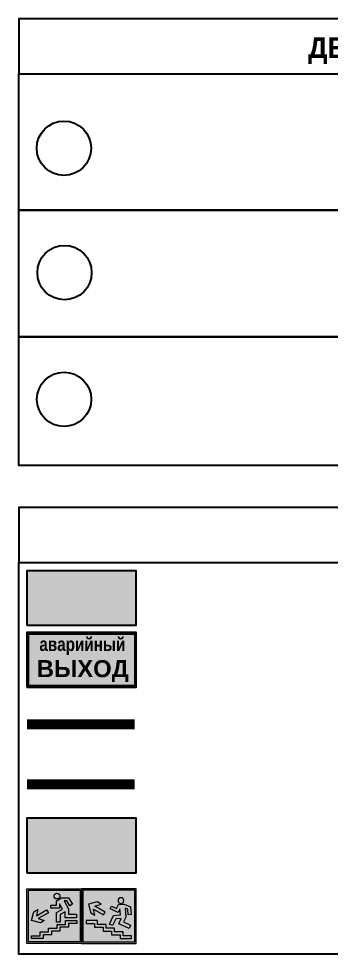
# Model space of a CAD drawing. Header units: millimetres. Extents: x 13114 to 67229, y 22859 to 38520.
# Drawn here: x 17696.4 to 17742.2, y 25888.7 to 26025.8 of the extents above; entities that cross this region are included whole.
import ezdxf

# ---------------------------------------------------------------- set-up
doc = ezdxf.new("R2010")
doc.units = ezdxf.units.MM
doc.linetypes.add('GOST2.303 4', pattern=[7, 5, -2, 0])
doc.layers.add('План_Штампы', color=7, linetype='Continuous')
doc.styles.add('обычный', font='arial.ttf')

# ---------------------------------------------------------------- blocks, each defined once
blk = doc.blocks.new('A$C41C009D9')
at = {"true_color": 0xffffff}
blk.add_hatch(color=7, dxfattribs=at).paths.add_polyline_path([(0, 8), (-16, 8), (-16, 0), (0, 0)])
h = blk.add_hatch(color=126)
h.dxf.hatch_style = 1
h.paths.add_polyline_path([(-15.8, 7.8), (-15.8, 0.2), (-0.2, 0.2), (-0.2, 7.8)])
at = {"color": 126}
for points in [[(-16, 0), (0, 0), (0, 8), (-16, 8)], [(-16, 0), (0, 0), (0, 8), (-16, 8)], [(-15.8, 7.8), (-0.2, 7.8), (-0.2, 0.2), (-15.8, 0.2)]]:
    blk.add_lwpolyline(points, close=True, dxfattribs=at)
at = {"color": 7, "true_color": 0xffffff, "insert": (-15.8, 7.3), "char_height": 2.5, "width": 15.5999, "attachment_point": 1, "style": 'обычный'}
blk.add_mtext('\\pi1.6133;{\\fArial|b1|i0|c204|p34;\\H0.8x;\\W0.8;аварийный\\H1.25x;\\W1;\\P\\pi1.2327;ВЫХОД}', dxfattribs=at)
blk = doc.blocks.new('A$C32E8229D')
at = {"true_color": 0xffffff}
blk.add_hatch(color=7, dxfattribs=at).paths.add_polyline_path([(0, 0), (0, -8), (16, -8), (16, 0)])
h = blk.add_hatch(color=126)
h.paths.add_polyline_path([(0.2, -0.2), (15.8, -0.2), (15.8, -7.8), (0.2, -7.8)])
h.paths.add_polyline_path([(13.49, -2.05), (12.08, -2.05), (11.37, -2.63, 0.162397), (11.29, -2.84), (11.29, -3.63), (10.35, -3.63), (10.35, -4.05), (11.68, -4.05), (11.68, -3.48), (12.26, -4.28), (11.29, -5.1), (11.29, -6.78), (11.85, -6.78), (11.85, -5.44), (12.8, -4.64), (12.8, -5.94), (14.46, -5.94), (14.46, -5.39), (13.45, -5.39), (13.45, -3.97), (12.46, -2.59), (13.15, -2.59), (13.69, -3.34), (14.18, -3)], flags=16)
h.paths.add_polyline_path([(10.74, -1.82, 1), (11.8, -1.82, 1)], flags=16)
h.paths.add_polyline_path([(9.39, -3.59), (5.99, -3.59), (6.56, -3.03), (5.91, -3.03), (5.1, -3.83), (5.91, -4.64), (6.56, -4.64), (5.99, -4.09), (9.39, -4.09)], flags=16)
h.paths.add_polyline_path([(4.29, -1.08), (1.72, -1.08), (1.72, -6.6), (4.29, -6.6)], flags=16)
at = {"color": 126}
blk.add_lwpolyline([(16, -8), (0, -8), (0, 0), (16, 0)], close=True, dxfattribs=at)
blk = doc.blocks.new('A$C7B4425F7')
at = {"true_color": 0xffffff}
blk.add_hatch(color=7, dxfattribs=at).paths.add_polyline_path([(0, 0), (-16, 0), (-16, -8), (0, -8)])
h = blk.add_hatch(color=126)
h.paths.add_polyline_path([(-0.2, -0.2), (-15.8, -0.2), (-15.8, -7.8), (-0.2, -7.8)])
h.paths.add_polyline_path([(-11.76, -2.03), (-11.76, -3.66), (-11.17, -3.66, -0.568275), (-11.17, -6.18), (-12.58, -6.18), (-12.58, -2.03)], flags=16)
h.paths.add_polyline_path([(-13.33, -4.12, -0.495768), (-13.59, -6.18), (-15.03, -6.18), (-15.03, -2.03), (-13.59, -2.03, -0.487973)], flags=16)
h.paths.add_polyline_path([(-10.25, -2.03), (-9.48, -2.03), (-9.48, -6.18), (-10.25, -6.18)], flags=16)
h.paths.add_polyline_path([(-13.84, -3.69), (-14.24, -3.69), (-14.24, -3.03), (-13.9, -3.03, -0.692621)], flags=0)
h.paths.add_polyline_path([(-9.15, -2.03), (-8.4, -2.03), (-8.04, -3.07), (-7.68, -2.03), (-6.93, -2.03), (-7.64, -4.1), (-6.93, -6.18), (-7.68, -6.18), (-8.04, -5.14), (-8.4, -6.18), (-9.15, -6.18), (-8.44, -4.1)], flags=16)
h.paths.add_polyline_path([(-11.76, -4.46), (-11.42, -4.46, -0.692621), (-11.36, -5.12), (-11.76, -5.12)], flags=0)
h.paths.add_polyline_path([(-13.9, -5.2), (-14.24, -5.2), (-14.24, -4.55), (-13.84, -4.55, -0.708038)], flags=0)
edge = h.paths.add_edge_path(flags=16)
edge.add_ellipse((-5.51, -4.08), major_axis=(0, 2.05), ratio=0.586184, start_angle=0, end_angle=360)
edge = h.paths.add_edge_path(flags=0)
edge.add_ellipse((-5.51, -4.08), major_axis=(0, 1.14), ratio=0.454828, start_angle=0, end_angle=360)
h.paths.add_polyline_path([(-4.13, -4.96, 0.377264), (-3.48, -4.52, 0.0555), (-3.16, -2.03), (-1.66, -2.03), (-1.66, -4.96), (-0.96, -4.96), (-0.96, -7.01), (-1.75, -7.01), (-1.75, -6.18), (-3.3, -6.18), (-3.3, -7.02), (-4.13, -7.02)], flags=16)
h.paths.add_polyline_path([(-2.73, -2.91), (-2.28, -2.91), (-2.28, -4.96), (-3.05, -4.96, 0.079136)], flags=0)
at = {"color": 126}
blk.add_lwpolyline([(-16, -8), (0, -8), (0, 0), (-16, 0)], close=True, dxfattribs=at)
blk = doc.blocks.new('вниз 3')
at = {"lineweight": 0, "true_color": 0xffffff}
h = blk.add_hatch(color=7, dxfattribs=at)
h.dxf.hatch_style = 1
h.paths.add_polyline_path([(40997.5, -4475.69), (40997.25, -4475.28), (40995.76, -4476.15), (40995.97, -4475.23), (40995.39, -4475.56), (40995.05, -4476.83), (40996.33, -4477.17), (40996.91, -4476.83), (40996, -4476.55)], flags=0)
h.paths.add_polyline_path([(40999.81, -4473.95), (41000.22, -4473.95), (41000.64, -4474.67), (41001.03, -4474.43), (41000.46, -4473.49), (41000.42, -4473.49), (40999.43, -4473.49), (40998.68, -4473.92), (40998.68, -4474.57), (40997.88, -4474.57), (40997.88, -4475), (40999.14, -4475), (40999.14, -4474.43), (40999.14, -4474.38), (40999.59, -4475.15), (40998.72, -4475.67), (40998.72, -4477.06), (40999.24, -4477.06), (40999.24, -4475.96), (40999.95, -4475.56), (40999.95, -4476.43), (41001.61, -4476.43), (41001.61, -4475.88), (41000.47, -4475.88), (41000.47, -4475.12)], flags=0)
h.paths.add_polyline_path([(40999.2, -4473.24, 1), (40998.35, -4473.24, 1)], flags=0)
h.paths.add_polyline_path([(41000.46, -4477.26), (41001.69, -4477.26), (41001.69, -4476.84), (41000.03, -4476.84), (41000.03, -4477.39), (40998.78, -4477.39), (40998.78, -4477.95), (40997.53, -4477.95), (40997.53, -4478.5), (40996.29, -4478.5), (40996.29, -4479.06), (40995.05, -4479.06), (40995.05, -4479.48), (40995.29, -4479.48), (40996.72, -4479.48), (40996.72, -4478.92), (40997.97, -4478.92), (40997.97, -4478.36), (40999.2, -4478.36), (40999.2, -4477.81), (41000.46, -4477.81)], flags=0)
h.paths.add_polyline_path([(41002.37, -4472.17), (40994.37, -4472.17), (40994.37, -4480.17), (41002.37, -4480.17)])
h.paths.add_polyline_path([(41002.16, -4479.96), (40994.57, -4479.96), (40994.57, -4472.37), (41002.16, -4472.37)], flags=16)
h.paths.add_polyline_path([(41001.61, -4475.88), (41001.61, -4476.43), (40999.95, -4476.43), (40999.95, -4475.56), (40999.24, -4475.96), (40999.24, -4477.06), (40998.72, -4477.06), (40998.72, -4475.67), (40999.59, -4475.15), (40999.14, -4474.38), (40999.14, -4474.43), (40999.14, -4475), (40997.88, -4475), (40997.88, -4474.57), (40998.68, -4474.57), (40998.68, -4473.92), (40999.43, -4473.49), (41000.42, -4473.49), (41000.46, -4473.49), (41001.03, -4474.43), (41000.64, -4474.67), (41000.22, -4473.95), (40999.81, -4473.95), (41000.47, -4475.12), (41000.47, -4475.88)], flags=0)
h.paths.add_polyline_path([(41001.69, -4476.84), (41001.69, -4477.26), (41000.46, -4477.26), (41000.46, -4477.81), (40999.2, -4477.81), (40999.2, -4478.36), (40997.97, -4478.36), (40997.97, -4478.92), (40996.72, -4478.92), (40996.72, -4479.48), (40995.05, -4479.48), (40995.05, -4479.06), (40996.29, -4479.06), (40996.29, -4478.5), (40997.53, -4478.5), (40997.53, -4477.95), (40998.78, -4477.95), (40998.78, -4477.39), (41000.03, -4477.39), (41000.03, -4476.84)], flags=0)
h.paths.add_polyline_path([(40998.35, -4473.24, -1), (40999.2, -4473.24, -1)], flags=0)
h.paths.add_polyline_path([(40997.5, -4475.69), (40996, -4476.55), (40996.91, -4476.83), (40996.33, -4477.17), (40995.05, -4476.83), (40995.39, -4475.56), (40995.97, -4475.23), (40995.76, -4476.15), (40997.25, -4475.28)], flags=0)
at = {"lineweight": 0}
h = blk.add_hatch(color=126, dxfattribs=at)
h.dxf.hatch_style = 1
h.paths.add_polyline_path([(41002.16, -4472.37), (40994.57, -4472.37), (40994.57, -4479.96), (41002.16, -4479.96)])
h.paths.add_polyline_path([(40995.97, -4475.23), (40995.76, -4476.15), (40997.25, -4475.28), (40997.5, -4475.69), (40996, -4476.55), (40996.91, -4476.83), (40996.33, -4477.17), (40995.05, -4476.83), (40995.39, -4475.56)], flags=16)
h.paths.add_polyline_path([(40997.88, -4474.57), (40998.68, -4474.57), (40998.68, -4473.92), (40999.43, -4473.49), (41000.42, -4473.49), (41000.46, -4473.49), (41001.03, -4474.43), (41000.64, -4474.67), (41000.22, -4473.95), (40999.81, -4473.95), (41000.47, -4475.12), (41000.47, -4475.88), (41001.61, -4475.88), (41001.61, -4476.43), (40999.95, -4476.43), (40999.95, -4475.56), (40999.24, -4475.96), (40999.24, -4477.06), (40998.72, -4477.06), (40998.72, -4475.67), (40999.59, -4475.15), (40999.14, -4474.38), (40999.14, -4474.43), (40999.14, -4475), (40997.88, -4475)], flags=16)
h.paths.add_polyline_path([(40998.35, -4473.24, -1), (40999.2, -4473.24, -1)], flags=16)
h.paths.add_polyline_path([(40997.53, -4477.95), (40998.78, -4477.95), (40998.78, -4477.39), (41000.03, -4477.39), (41000.03, -4476.84), (41001.69, -4476.84), (41001.69, -4477.26), (41000.46, -4477.26), (41000.46, -4477.81), (40999.2, -4477.81), (40999.2, -4478.36), (40997.97, -4478.36), (40997.97, -4478.92), (40996.72, -4478.92), (40996.72, -4479.48), (40995.05, -4479.48), (40995.05, -4479.06), (40996.29, -4479.06), (40996.29, -4478.5), (40997.53, -4478.5)], flags=16)
at = {"lineweight": 0, "true_color": 0xffffff}
h = blk.add_hatch(color=7, dxfattribs=at)
h.dxf.hatch_style = 1
h.paths.add_polyline_path([(40999.2, -4473.24, 1), (40998.35, -4473.24, 1)])
h.paths.add_polyline_path([(40999.81, -4473.95), (41000.22, -4473.95), (41000.64, -4474.67), (41001.03, -4474.43), (41000.46, -4473.49), (41000.42, -4473.49), (40999.43, -4473.49), (40998.68, -4473.92), (40998.68, -4474.57), (40997.88, -4474.57), (40997.88, -4475), (40999.14, -4475), (40999.14, -4474.43), (40999.14, -4474.38), (40999.59, -4475.15), (40998.72, -4475.67), (40998.72, -4477.06), (40999.24, -4477.06), (40999.24, -4475.96), (40999.95, -4475.56), (40999.95, -4476.43), (41001.61, -4476.43), (41001.61, -4475.88), (41000.47, -4475.88), (41000.47, -4475.12)])
h.paths.add_polyline_path([(40999.2, -4477.81), (41000.46, -4477.81), (41000.46, -4477.26), (41001.69, -4477.26), (41001.69, -4476.84), (41000.03, -4476.84), (41000.03, -4477.39), (40998.78, -4477.39), (40998.78, -4477.95), (40997.53, -4477.95), (40997.53, -4478.5), (40996.29, -4478.5), (40996.29, -4479.06), (40995.05, -4479.06), (40995.05, -4479.48), (40995.29, -4479.48), (40996.72, -4479.48), (40996.72, -4478.92), (40997.97, -4478.92), (40997.97, -4478.36), (40999.2, -4478.36)])
h.paths.add_polyline_path([(40997.5, -4475.69), (40997.25, -4475.28), (40995.76, -4476.15), (40995.97, -4475.23), (40995.39, -4475.56), (40995.05, -4476.83), (40996.33, -4477.17), (40996.91, -4476.83), (40996, -4476.55)])
at = {"color": 126, "lineweight": 0}
for points in [[(40994.37, -4472.17), (41002.37, -4472.17), (41002.37, -4480.17), (40994.37, -4480.17)], [(40994.57, -4472.37), (41002.16, -4472.37), (41002.16, -4479.96), (40994.57, -4479.96)]]:
    blk.add_lwpolyline(points, close=True, dxfattribs=at)
for points in [[(40999.14, -4474.43), (40999.14, -4475), (40997.88, -4475), (40997.88, -4474.57), (40998.68, -4474.57), (40998.68, -4473.92), (40999.43, -4473.49), (41000.42, -4473.49), (41000.46, -4473.49), (41001.03, -4474.43), (41000.64, -4474.67), (41000.22, -4473.95), (40999.81, -4473.95), (41000.47, -4475.12), (41000.47, -4475.88), (41001.61, -4475.88), (41001.61, -4476.43), (40999.95, -4476.43), (40999.95, -4475.56), (40999.24, -4475.96), (40999.24, -4477.06), (40998.72, -4477.06), (40998.72, -4475.67), (40999.59, -4475.15), (40999.14, -4474.38), (40999.14, -4474.43)], [(40995.05, -4476.83), (40995.39, -4475.56), (40995.97, -4475.23), (40995.76, -4476.15), (40997.25, -4475.28), (40997.5, -4475.69), (40996, -4476.55), (40996.91, -4476.83), (40996.33, -4477.17), (40995.05, -4476.83)], [(40995.29, -4479.48), (40995.05, -4479.48), (40995.05, -4479.06), (40996.29, -4479.06), (40996.29, -4478.5), (40997.53, -4478.5), (40997.53, -4477.95), (40998.78, -4477.95), (40998.78, -4477.39), (41000.03, -4477.39), (41000.03, -4476.84), (41001.69, -4476.84), (41001.69, -4477.26), (41000.46, -4477.26), (41000.46, -4477.81), (40999.2, -4477.81), (40999.2, -4478.36), (40997.97, -4478.36), (40997.97, -4478.92), (40996.72, -4478.92), (40996.72, -4479.48), (40995.05, -4479.48)]]:
    blk.add_lwpolyline(points, dxfattribs=at)
blk.add_circle((40998.77, -4473.24), 0.426, dxfattribs=at)
blk = doc.blocks.new('вверх')
at = {"lineweight": 0, "true_color": 0xffffff}
h = blk.add_hatch(color=7, dxfattribs=at)
h.dxf.hatch_style = 1
h.paths.add_polyline_path([(40999.03, -4475.37), (41000.53, -4474.51), (40999.62, -4474.22), (41000.2, -4473.88), (41001.48, -4474.22), (41001.13, -4475.49), (41000.55, -4475.82), (41000.76, -4474.91), (40999.27, -4475.77)], flags=0)
h.paths.add_polyline_path([(40998.09, -4474.5), (40998.28, -4474.89), (40997.14, -4475.43), (40996.89, -4474.92), (40996.87, -4474.87), (40996.8, -4475.75), (40997.81, -4475.85), (40998.41, -4477.11), (40997.94, -4477.33), (40997.47, -4476.34), (40996.66, -4476.28), (40997.03, -4477.06), (40995.52, -4477.78), (40995.29, -4477.28), (40996.32, -4476.79), (40996, -4476.11), (40996.09, -4474.77), (40995.72, -4474.94), (40995.64, -4475.77), (40995.2, -4475.72), (40995.3, -4474.63), (40995.33, -4474.61), (40996.23, -4474.19), (40997.09, -4474.25), (40997.37, -4474.84)], flags=0)
h.paths.add_polyline_path([(40997.14, -4473.68, -1), (40996.29, -4473.68, -1)], flags=0)
h.paths.add_polyline_path([(41000.58, -4477.58), (41000.58, -4477.03), (41001.81, -4477.03), (41001.81, -4476.6), (41000.15, -4476.6), (41000.15, -4477.16), (40998.9, -4477.16), (40998.9, -4477.72), (40997.65, -4477.72), (40997.65, -4478.27), (40996.41, -4478.27), (40996.41, -4478.82), (40995.17, -4478.82), (40995.17, -4479.25), (40995.41, -4479.25), (40996.84, -4479.25), (40996.84, -4478.69), (40998.09, -4478.69), (40998.09, -4478.13), (40999.32, -4478.13), (40999.32, -4477.58)], flags=0)
h.paths.add_polyline_path([(41002.49, -4471.94), (40994.49, -4471.94), (40994.49, -4479.94), (41002.49, -4479.94)])
h.paths.add_polyline_path([(41002.28, -4479.72), (40994.69, -4479.72), (40994.69, -4472.14), (41002.28, -4472.14)], flags=16)
h.paths.add_polyline_path([(41001.81, -4476.6), (41001.81, -4477.03), (41000.58, -4477.03), (41000.58, -4477.58), (40999.32, -4477.58), (40999.32, -4478.13), (40998.09, -4478.13), (40998.09, -4478.69), (40996.84, -4478.69), (40996.84, -4479.25), (40995.17, -4479.25), (40995.17, -4478.82), (40996.41, -4478.82), (40996.41, -4478.27), (40997.65, -4478.27), (40997.65, -4477.72), (40998.9, -4477.72), (40998.9, -4477.16), (41000.15, -4477.16), (41000.15, -4476.6)], flags=0)
at = {"lineweight": 0}
h = blk.add_hatch(color=126, dxfattribs=at)
h.dxf.hatch_style = 1
h.paths.add_polyline_path([(40994.69, -4479.72), (41002.28, -4479.72), (41002.28, -4472.14), (40994.69, -4472.14)])
h.paths.add_polyline_path([(40999.03, -4475.37), (41000.53, -4474.51), (40999.62, -4474.22), (41000.2, -4473.88), (41001.48, -4474.22), (41001.13, -4475.49), (41000.55, -4475.82), (41000.76, -4474.91), (40999.27, -4475.77)], flags=16)
h.paths.add_polyline_path([(40997.09, -4474.25), (40997.37, -4474.84), (40998.09, -4474.5), (40998.28, -4474.89), (40997.14, -4475.43), (40996.89, -4474.92), (40996.87, -4474.87), (40996.8, -4475.75), (40997.81, -4475.85), (40998.41, -4477.11), (40997.94, -4477.33), (40997.47, -4476.34), (40996.66, -4476.28), (40997.03, -4477.06), (40995.52, -4477.78), (40995.29, -4477.28), (40996.32, -4476.79), (40996, -4476.11), (40996.09, -4474.77), (40995.72, -4474.94), (40995.64, -4475.77), (40995.2, -4475.72), (40995.3, -4474.63), (40995.33, -4474.61), (40996.23, -4474.19)], flags=16)
h.paths.add_polyline_path([(40996.29, -4473.68, -1), (40997.14, -4473.68, -1)], flags=16)
h.paths.add_polyline_path([(40997.65, -4477.72), (40998.9, -4477.72), (40998.9, -4477.16), (41000.15, -4477.16), (41000.15, -4476.6), (41001.81, -4476.6), (41001.81, -4477.03), (41000.58, -4477.03), (41000.58, -4477.58), (40999.32, -4477.58), (40999.32, -4478.13), (40998.09, -4478.13), (40998.09, -4478.69), (40996.84, -4478.69), (40996.84, -4479.25), (40995.17, -4479.25), (40995.17, -4478.82), (40996.41, -4478.82), (40996.41, -4478.27), (40997.65, -4478.27)], flags=16)
at = {"lineweight": 0, "true_color": 0xffffff}
h = blk.add_hatch(color=7, dxfattribs=at)
h.dxf.hatch_style = 1
h.paths.add_polyline_path([(40997.14, -4473.68, 1), (40996.29, -4473.68, 1)])
h.paths.add_polyline_path([(40998.28, -4474.89), (40998.09, -4474.5), (40997.37, -4474.84), (40997.09, -4474.25), (40996.23, -4474.19), (40995.33, -4474.61), (40995.3, -4474.63), (40995.2, -4475.72), (40995.64, -4475.77), (40995.72, -4474.94), (40996.09, -4474.77), (40996, -4476.11), (40996.32, -4476.79), (40995.29, -4477.28), (40995.52, -4477.78), (40997.03, -4477.06), (40996.66, -4476.28), (40997.47, -4476.34), (40997.94, -4477.33), (40998.41, -4477.11), (40997.81, -4475.85), (40996.8, -4475.75), (40996.87, -4474.87), (40996.89, -4474.92), (40997.14, -4475.43)])
h.paths.add_polyline_path([(40998.09, -4478.13), (40999.32, -4478.13), (40999.32, -4477.58), (41000.58, -4477.58), (41000.58, -4477.03), (41001.81, -4477.03), (41001.81, -4476.6), (41000.15, -4476.6), (41000.15, -4477.16), (40998.9, -4477.16), (40998.9, -4477.72), (40997.65, -4477.72), (40997.65, -4478.27), (40996.41, -4478.27), (40996.41, -4478.82), (40995.17, -4478.82), (40995.17, -4479.25), (40995.41, -4479.25), (40996.84, -4479.25), (40996.84, -4478.69), (40998.09, -4478.69)])
h.paths.add_polyline_path([(40999.03, -4475.37), (40999.27, -4475.77), (41000.76, -4474.91), (41000.55, -4475.82), (41001.13, -4475.49), (41001.48, -4474.22), (41000.2, -4473.88), (40999.62, -4474.22), (41000.53, -4474.51)])
at = {"color": 126, "lineweight": 0}
for points in [[(40994.49, -4471.94), (41002.49, -4471.94), (41002.49, -4479.94), (40994.49, -4479.94)], [(40994.69, -4472.14), (41002.28, -4472.14), (41002.28, -4479.72), (40994.69, -4479.72)]]:
    blk.add_lwpolyline(points, close=True, dxfattribs=at)
for points in [[(40996.89, -4474.92), (40997.14, -4475.43), (40998.28, -4474.89), (40998.09, -4474.5), (40997.37, -4474.84), (40997.09, -4474.25), (40996.23, -4474.19), (40995.33, -4474.61), (40995.3, -4474.63), (40995.2, -4475.72), (40995.64, -4475.77), (40995.72, -4474.94), (40996.09, -4474.77), (40996, -4476.11), (40996.32, -4476.79), (40995.29, -4477.28), (40995.52, -4477.78), (40997.03, -4477.06), (40996.66, -4476.28), (40997.47, -4476.34), (40997.94, -4477.33), (40998.41, -4477.11), (40997.81, -4475.85), (40996.8, -4475.75), (40996.87, -4474.87), (40996.89, -4474.92)], [(41001.48, -4474.22), (41001.13, -4475.49), (41000.55, -4475.82), (41000.76, -4474.91), (40999.27, -4475.77), (40999.03, -4475.37), (41000.53, -4474.51), (40999.62, -4474.22), (41000.2, -4473.88), (41001.48, -4474.22)], [(40995.41, -4479.25), (40995.17, -4479.25), (40995.17, -4478.82), (40996.41, -4478.82), (40996.41, -4478.27), (40997.65, -4478.27), (40997.65, -4477.72), (40998.9, -4477.72), (40998.9, -4477.16), (41000.15, -4477.16), (41000.15, -4476.6), (41001.81, -4476.6), (41001.81, -4477.03), (41000.58, -4477.03), (41000.58, -4477.58), (40999.32, -4477.58), (40999.32, -4478.13), (40998.09, -4478.13), (40998.09, -4478.69), (40996.84, -4478.69), (40996.84, -4479.25), (40995.17, -4479.25)]]:
    blk.add_lwpolyline(points, dxfattribs=at)
blk.add_circle((40996.71, -4473.68), 0.426, dxfattribs=at)

msp = doc.modelspace()

# ---------------------------------------------------------------- linework, layer by layer
for points in [[(17696.39, 26017.76), (17840.16, 26017.76), (17840.16, 26025.81), (17696.39, 26025.81)], [(17696.39, 26017.76), (17840.16, 26017.76), (17840.16, 25960.36), (17696.39, 25960.36)], [(17696.39, 25946.12), (17840.16, 25946.12), (17840.16, 25954.17), (17696.39, 25954.17)], [(17696.39, 25946.12), (17840.16, 25946.12), (17840.16, 25888.72), (17696.39, 25888.72)]]:
    msp.add_lwpolyline(points, close=True)
for points in [[(17754.81, 25997.77), (17696.39, 25997.77), (17840.16, 25997.77)], [(17754.81, 25979.19), (17696.39, 25979.19), (17840.16, 25979.19)]]:
    msp.add_lwpolyline(points)
at = {"color": 126, "lineweight": 80, "true_color": 0x008754, "const_width": 1.5}
msp.add_lwpolyline([(17713.41, 25922.42), (17697.61, 25922.42)], dxfattribs=at)
at = {"color": 126, "linetype": 'GOST2.303 4', "lineweight": 80, "true_color": 0x008754, "const_width": 1.5}
msp.add_lwpolyline([(17713.41, 25913.62), (17697.61, 25913.62)], dxfattribs=at)
for centre in [(17703.02, 26006.84), (17703.11, 25988.61), (17703.05, 25970.04)]:
    msp.add_circle(centre, 3.98)

# ---------------------------------------------------------------- block references
msp.add_blockref('A$C41C009D9', (17713.61, 25927.86))
at = {"color": 126, "true_color": 0x008754}
msp.add_blockref('вниз 3', (-23296.76, 30370.49), dxfattribs=at)
at = {"xscale": -1}
msp.add_blockref('вверх', (58708.1, 30370.26), dxfattribs=at)
at = {"layer": 'План_Штампы'}
msp.add_blockref('A$C7B4425F7', (17713.61, 25944.93), dxfattribs=at)
at = {"layer": 'План_Штампы', "color": 126, "true_color": 0x008754, "xscale": -1}
msp.add_blockref('A$C32E8229D', (17713.61, 25908.67), dxfattribs=at)

# ---------------------------------------------------------------- texts
at = {"lineweight": 0, "insert": (17795.34, 26021.13), "char_height": 3, "width": 175.1736, "attachment_point": 5, "style": 'обычный'}
msp.add_mtext('{\\fProxima Nova Rg|b1|i0|c204|p2;ДЕЙСТВИЯ ПРИ АВАРИИ: СОХРАНЯЙТЕ СПОКОЙСТВИЕ\\H1.6644x; }', dxfattribs=at)

doc.saveas('drawing.dxf')
